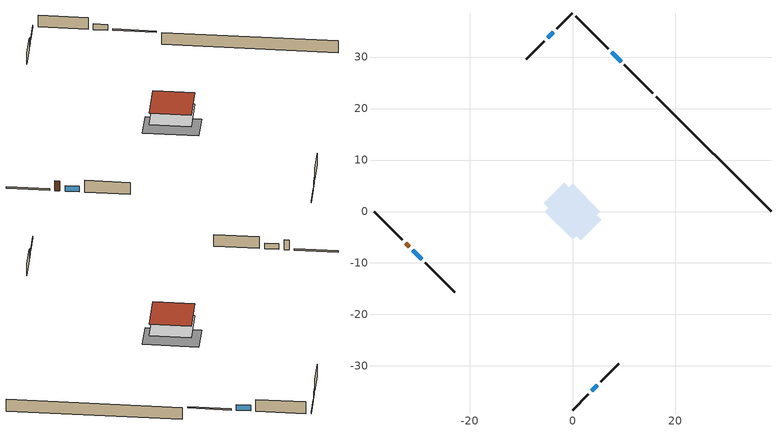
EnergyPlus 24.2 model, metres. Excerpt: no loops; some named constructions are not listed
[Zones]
conditioned space
 floor adiabatic (AdiabaticFloorConstruction): -5.34,0 0,5.34 5.34,0 0,-5.34 z0.3
 floor foundation (Slab1 construction): -5.57,1.59 -1.59,5.57 5.57,-1.59 1.59,-5.57 z-2.13
 wall outside (RimJoist1 construction): 15.6,22.94 10.09,28.46 z0.3:0.61
 wall outside (RimJoist2 construction): 0,-38.55 3.06,-35.49 z0.3:0.61
 wall outside (RimJoist3 construction): -38.55,0 -33.03,-5.52 z0.3:0.61
 wall outside (RimJoist4 construction): 0,38.55 -3.06,35.49 z0.3:0.61
 wall outside (AdiabaticWallConstruction 1): -32.37,-6.17 -31.73,-6.82 z0.3:2.34
 wall outside (AdiabaticWallConstruction): 9.43,29.12 7.62,30.93 / -31.07,-7.48 -29.26,-9.29 z0.3:1.46; 3.72,-34.83 4.84,-33.71 / -3.72,34.83 -4.84,33.71 z0.3:1.34
 wall outside (Wall1 construction): 6.96,31.58 0.66,37.89 z0.3:2.74
 wall outside (Wall2 construction): 5.5,-33.05 9,-29.55 z0.3:2.74
 wall outside (Wall3 construction): -28.6,-9.94 -22.83,-15.71 z0.3:2.74
 wall outside (Wall4 construction): -5.5,33.05 -9,29.55 z0.3:2.74
 wall foundation (FoundationWall1 construction): 38.55,0 16.26,22.29 z-2.13:0.3
 window (WindowConstruction): 9.43,29.12 7.62,30.93 z0.3:1.46
 window (WindowConstruction 1): 3.72,-34.83 4.84,-33.71 z0.3:1.34
 window (WindowConstruction 2): -31.07,-7.48 -29.26,-9.29 z0.3:1.46
 window (WindowConstruction 3): -3.72,34.83 -4.84,33.71 z0.3:1.34
 door (Door): -32.37,-6.17 -31.73,-6.82 z0.3:2.34
 ceiling adiabatic (AdiabaticFloorConstruction): 0,-5.34 5.34,0 0,5.34 -5.34,0 z0.3
 roof outside (Roof1 construction): 0,5.34 -5.34,0 0,-5.34 5.34,0 z2.74
[EnergyManagementSystem:OutputVariable] Update Frequency=ZoneTimestep
Name | EMS Variable | Type of Data in Variable | EMS Program or Subroutine | Units
loads_clg_windows_solar_annual_outvar; loads_clg_windows_solar_timeseries_outvar | loads_clg_windows_solar | Summed | component_loads_program | J
loads_clg_skylights_conduction_annual_outvar; loads_clg_skylights_conduction_timeseries_outvar | loads_clg_skylights_conduction | Summed | component_loads_program | J
loads_clg_skylights_solar_annual_outvar; loads_clg_skylights_solar_timeseries_outvar | loads_clg_skylights_solar | Summed | component_loads_program | J
loads_clg_floors_annual_outvar; loads_clg_floors_timeseries_outvar | loads_clg_floors | Summed | component_loads_program | J
loads_clg_slabs_annual_outvar; loads_clg_slabs_timeseries_outvar | loads_clg_slabs | Summed | component_loads_program | J
loads_clg_internal_mass_annual_outvar; loads_clg_internal_mass_timeseries_outvar | loads_clg_internal_mass | Summed | component_loads_program | J
loads_clg_infil_annual_outvar; loads_clg_infil_timeseries_outvar | loads_clg_infil | Summed | component_loads_program | J
loads_clg_natvent_annual_outvar; loads_clg_natvent_timeseries_outvar | loads_clg_natvent | Summed | component_loads_program | J
loads_clg_mechvent_annual_outvar; loads_clg_mechvent_timeseries_outvar | loads_clg_mechvent | Summed | component_loads_program | J
loads_clg_whf_annual_outvar; loads_clg_whf_timeseries_outvar | loads_clg_whf | Summed | component_loads_program | J
loads_clg_ducts_annual_outvar; loads_clg_ducts_timeseries_outvar | loads_clg_ducts | Summed | component_loads_program | J
loads_clg_intgains_annual_outvar; loads_clg_intgains_timeseries_outvar | loads_clg_intgains | Summed | component_loads_program | J
loads_clg_lighting_annual_outvar; loads_clg_lighting_timeseries_outvar | loads_clg_lighting | Summed | component_loads_program | J
loads_htg_tot_annual_outvar; loads_htg_tot_timeseries_outvar | loads_htg_tot | Summed | total_loads_program | J
loads_clg_tot_annual_outvar; loads_clg_tot_timeseries_outvar | loads_clg_tot | Summed | total_loads_program | J
total_infil_flow_rate_timeseries_outvar | total_infil_flow_rate | Averaged | total_airflows_program | m^3/s
total_mechvent_flow_rate_timeseries_outvar | total_mechvent_flow_rate | Averaged | total_airflows_program | m^3/s
total_natvent_flow_rate_timeseries_outvar | total_natvent_flow_rate | Averaged | total_airflows_program | m^3/s
total_whf_flow_rate_timeseries_outvar | total_whf_flow_rate | Averaged | total_airflows_program | m^3/s
[Schedule:Day:Interval]
cooling season schedule day; cooling season schedule day 2; cooling season schedule default day; natural vent schedule default day: No, 24:00, 0
cooling season schedule day 1; natural vent schedule day: No, 24:00, 1
exterior lighting schedule day 10: No, 01:00, 0.552381, 03:00, 0.510952, 05:00, 0.483333, 06:00, 0.538571, 07:00, 0.607619, 08:00, 0.56619, 09:00, 0.428095, 10:00, 0.345238, 12:00, 0.331429, 13:00, 0.345238, 14:00, 0.386667, 15:00, 0.414286, 16:00, 0.483333, 17:00, 0.607619, 18:00, 0.773333, 19:00, 0.88381, 20:00, 0.939048, 21:00, 0.966667, 22:00, 0.897619, 23:00, 0.773333, 24:00, 0.649048
exterior lighting schedule day 11: No, 01:00, 0.571429, 03:00, 0.528571, 05:00, 0.5, 06:00, 0.557143, 07:00, 0.628571, 08:00, 0.585714, 09:00, 0.442857, 10:00, 0.357143, 12:00, 0.342857, 13:00, 0.357143, 14:00, 0.4, 15:00, 0.428571, 16:00, 0.5, 17:00, 0.628571, 18:00, 0.8, 19:00, 0.914286, 20:00, 0.971429, 21:00, 1, 22:00, 0.928571, 23:00, 0.8, 24:00, 0.671429
exterior lighting schedule day 6: No, 01:00, 0.390476, 03:00, 0.36119, 05:00, 0.341667, 06:00, 0.380714, 07:00, 0.429524, 08:00, 0.400238, 09:00, 0.302619, 10:00, 0.244048, 12:00, 0.234286, 13:00, 0.244048, 14:00, 0.273333, 15:00, 0.292857, 16:00, 0.341667, 17:00, 0.429524, 18:00, 0.546667, 19:00, 0.624762, 20:00, 0.66381, 21:00, 0.683333, 22:00, 0.634524, 23:00, 0.546667, 24:00, 0.45881
exterior lighting schedule day 7: No, 01:00, 0.419048, 03:00, 0.387619, 05:00, 0.366667, 06:00, 0.408571, 07:00, 0.460952, 08:00, 0.429524, 09:00, 0.324762, 10:00, 0.261905, 12:00, 0.251429, 13:00, 0.261905, 14:00, 0.293333, 15:00, 0.314286, 16:00, 0.366667, 17:00, 0.460952, 18:00, 0.586667, 19:00, 0.670476, 20:00, 0.712381, 21:00, 0.733333, 22:00, 0.680952, 23:00, 0.586667, 24:00, 0.492381
exterior lighting schedule day 8: No, 01:00, 0.466667, 03:00, 0.431667, 05:00, 0.408333, 06:00, 0.455, 07:00, 0.513333, 08:00, 0.478333, 09:00, 0.361667, 10:00, 0.291667, 12:00, 0.28, 13:00, 0.291667, 14:00, 0.326667, 15:00, 0.35, 16:00, 0.408333, 17:00, 0.513333, 18:00, 0.653333, 19:00, 0.746667, 20:00, 0.793333, 21:00, 0.816667, 22:00, 0.758333, 23:00, 0.653333, 24:00, 0.548333
exterior lighting schedule day 9: No, 01:00, 0.509524, 03:00, 0.47131, 05:00, 0.445833, 06:00, 0.496786, 07:00, 0.560476, 08:00, 0.522262, 09:00, 0.394881, 10:00, 0.318452, 12:00, 0.305714, 13:00, 0.318452, 14:00, 0.356667, 15:00, 0.382143, 16:00, 0.445833, 17:00, 0.560476, 18:00, 0.713333, 19:00, 0.815238, 20:00, 0.86619, 21:00, 0.891667, 22:00, 0.827976, 23:00, 0.713333, 24:00, 0.59869
[Schedule:Week:Daily]
cooling season schedule Week Rule - Jan1-May26: cooling season schedule day, cooling season schedule day, cooling season schedule day, cooling season schedule day, cooling season schedule day, cooling season schedule day, cooling season schedule day, cooling season schedule default day, cooling season schedule default day, cooling season schedule default day, cooling season schedule default day, cooling season schedule default day
cooling season schedule Week Rule - May27-Jun2: cooling season schedule day, cooling season schedule day, cooling season schedule day, cooling season schedule day, cooling season schedule day, cooling season schedule day 1, cooling season schedule day 1, cooling season schedule default day, cooling season schedule default day, cooling season schedule default day, cooling season schedule default day, cooling season schedule default day
cooling season schedule Week Rule - Jun3-Sep29: cooling season schedule day 1, cooling season schedule day 1, cooling season schedule day 1, cooling season schedule day 1, cooling season schedule day 1, cooling season schedule day 1, cooling season schedule day 1, cooling season schedule default day, cooling season schedule default day, cooling season schedule default day, cooling season schedule default day, cooling season schedule default day
cooling season schedule Week Rule - Sep30-Oct6: cooling season schedule day 1, cooling season schedule day 2, cooling season schedule day 2, cooling season schedule day 2, cooling season schedule day 2, cooling season schedule day 2, cooling season schedule day 2, cooling season schedule default day, cooling season schedule default day, cooling season schedule default day, cooling season schedule default day, cooling season schedule default day
cooling season schedule Week Rule - Oct7-Dec31: cooling season schedule day 2, cooling season schedule day 2, cooling season schedule day 2, cooling season schedule day 2, cooling season schedule day 2, cooling season schedule day 2, cooling season schedule day 2, cooling season schedule default day, cooling season schedule default day, cooling season schedule default day, cooling season schedule default day, cooling season schedule default day
natural vent schedule Week Rule - Jan1-Jan6: natural vent schedule day, natural vent schedule day, natural vent schedule default day, natural vent schedule day, natural vent schedule default day, natural vent schedule day, natural vent schedule default day, natural vent schedule default day, natural vent schedule default day, natural vent schedule default day, natural vent schedule default day, natural vent schedule default day
natural vent schedule Week Rule - Jan7-Dec31: natural vent schedule default day, natural vent schedule day, natural vent schedule default day, natural vent schedule day, natural vent schedule default day, natural vent schedule day, natural vent schedule default day, natural vent schedule default day, natural vent schedule default day, natural vent schedule default day, natural vent schedule default day, natural vent schedule default day
[Schedule:Year]
cooling season schedule: cooling season schedule Week Rule - Jan1-May26, 1, 1, 5, 26, cooling season schedule Week Rule - May27-Jun2, 5, 27, 6, 2, cooling season schedule Week Rule - Jun3-Sep29, 6, 3, 9, 29, cooling season schedule Week Rule - Sep30-Oct6, 9, 30, 10, 6, cooling season schedule Week Rule - Oct7-Dec31, 10, 7, 12, 31
natural vent schedule: natural vent schedule Week Rule - Jan1-Jan6, 1, 1, 1, 6, natural vent schedule Week Rule - Jan7-Dec31, 1, 7, 12, 31
[Schedule:File]
hot_water_dishwasher: File=in.schedules.csv; Column Number=6; Rows to Skip at Top=1; Number of Hours of Data=8760; Column Separator=Comma; Interpolate to Timestep=Yes; Minutes per Item=15; Adjust Schedule for Daylight Savings=Yes
